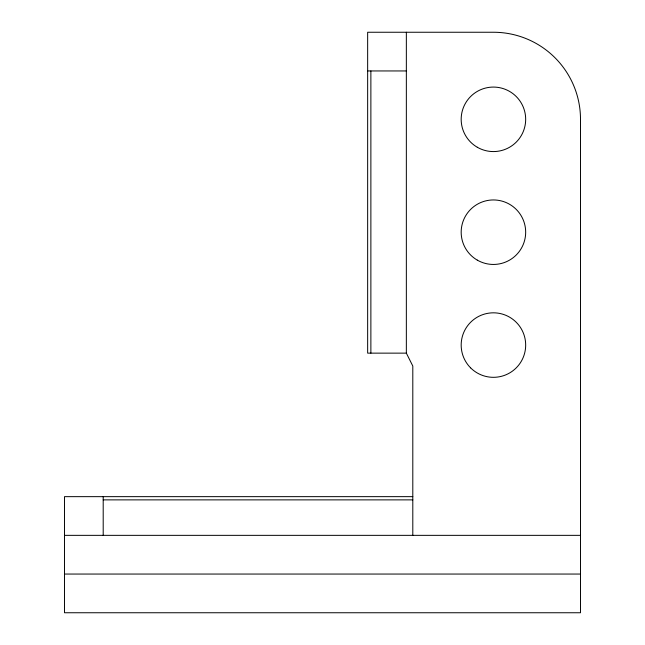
<?xml version="1.0" encoding="UTF-8"?>
<svg xmlns="http://www.w3.org/2000/svg" width="645" height="645" viewBox="0 0 645 645"><rect width="100%" height="100%" fill="white"/><g stroke="black" fill="none" stroke-linecap="round" stroke-linejoin="round"><path stroke-width="0.97" d="M367.65 70.95L406.35 70.95M412.8 535.35L412.8 366.038L406.35 353.137L367.65 353.137L367.65 32.25L493.425 32.25A87.075 87.075 0 0 1 580.5 119.325L580.5 612.75L64.5 612.75L64.5 496.65L412.8 496.65M103.2 499.875L412.8 499.875M64.5 535.35L580.5 535.35M64.5 574.05L580.5 574.05M406.35 32.25L406.35 353.137M370.875 70.95L370.875 353.137M103.2 496.65L103.2 535.35M470.624 367.876A32.25 32.25 0 0 0 524.578 353.42A32.25 32.25 0 0 0 485.08 313.922A32.25 32.25 0 0 0 470.624 367.876M477.3 260.128A32.25 32.25 0 0 0 525.675 232.2A32.25 32.25 0 0 0 477.3 204.272A32.25 32.25 0 0 0 477.3 260.128M477.3 147.254A32.25 32.25 0 0 0 525.675 119.325A32.25 32.25 0 0 0 477.3 91.397A32.25 32.25 0 0 0 477.3 147.254"/></g></svg>
